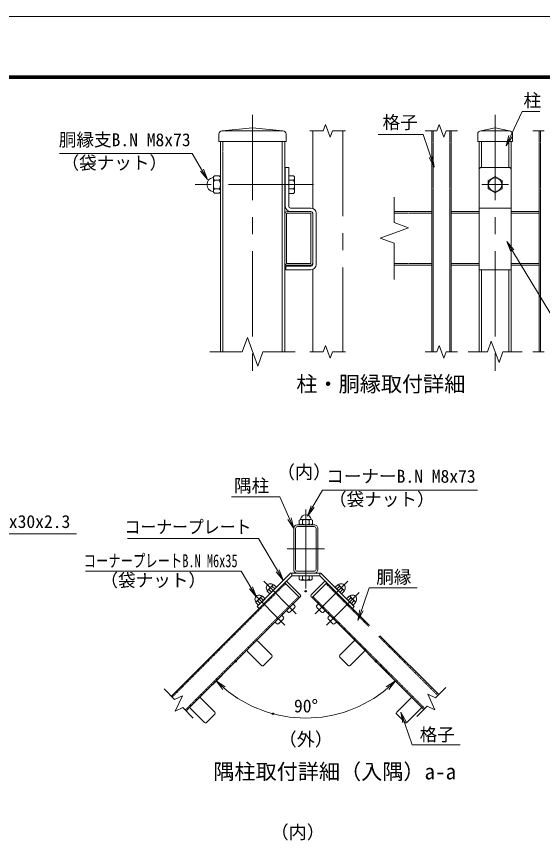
# Model space of a CAD drawing. Units: millimetres, scale not verified. Extents: x -4200 to 4200, y -2970 to 2970.
# Drawn here: x 560 to 2519, y -126 to 2970 of the extents above; entities that cross this region are included whole.
import ezdxf
from ezdxf.enums import TextEntityAlignment as Align

# ---------------------------------------------------------------- set-up
doc = ezdxf.new("R2010")
doc.units = ezdxf.units.MM
doc.header["$LTSCALE"] = 10
doc.header["$PDMODE"] = 32
doc.header["$PDSIZE"] = 5
doc.linetypes.add('USER1', pattern=[50.8, 31.75, -6.35, 6.35, -6.35])
doc.linetypes.add('USER2', pattern=[0.375, 0.25, -0.125])
for name, color, linetype, lineweight in [('0-0_D-STR1', 1, 'Continuous', 18), ('0-1_D-BMK', 2, 'USER1', 13), ('0-5_D-STR3', 3, 'Continuous', 13), ('0-6_D-STR-DIM', 7, 'Continuous', 13), ('0-7_0', 7, 'Continuous', 18), ('0-9_D-TTL-TXT', 7, 'Continuous', 18), ('0-A_D-STR-TXT', 7, 'Continuous', 13), ('0-B_D-TTL', 7, 'Continuous', 18)]:
    doc.layers.add(name, color=color, linetype=linetype, lineweight=lineweight)
doc.layers.add('0-8_Defpoints', color=253, linetype='Continuous')
doc.styles.add('ＭＳ ゴシック', font='')
doc.styles.get('ＭＳ ゴシック').set_extended_font_data('MS Gothic')

# ---------------------------------------------------------------- blocks, each defined once
blk = doc.blocks.new('_Open')
at = {"layer": '0-7_0'}
blk.add_line((-10, 1.667), (0, 0), dxfattribs=at)
blk.add_lwpolyline([(-10, -1.667), (0, 0), (-10, 0)], dxfattribs=at)

msp = doc.modelspace()

# ---------------------------------------------------------------- linework, layer by layer
at = {"layer": '0-0_D-STR1'}
for p, q in [((1438.8, 2556.6), (1325.8, 2544.6)), ((1325.8, 2544.6), (1551.8, 2544.6)), ((1438.8, 2556.6), (1551.8, 2544.6)), ((2106.72, 2544.6), (2106.72, 1722.34)), ((2178.72, 2544.6), (2178.72, 1722.34)), ((2342.72, 2556.6), (2289.72, 2544.6)), ((2289.72, 2544.6), (2395.72, 2544.6)), ((2342.72, 2556.6), (2395.72, 2544.6)), ((2506.72, 2544.6), (2506.72, 1722.34)), ((1313.8, 2532.6), (1313.8, 2504.6)), ((1563.8, 2532.6), (1563.8, 2504.6)), ((2277.72, 2532.6), (2277.72, 2504.6)), ((2407.72, 2532.6), (2407.72, 2504.6)), ((1313.8, 2504.6), (1563.8, 2504.6)), ((1318.8, 1722.34), (1318.8, 2504.6)), ((1558.8, 2504.6), (1558.8, 1722.34)), ((2277.72, 2504.6), (2407.72, 2504.6)), ((2282.72, 2504.6), (2282.72, 2244.6)), ((2402.72, 2244.6), (2402.72, 2504.6)), ((1558.8, 2053), (1558.8, 2234.8)), ((1565.2, 2053), (1565.2, 2234.8)), ((1568.6, 2244.6), (1654.4, 2244.6)), ((1568.6, 2238.2), (1654.4, 2238.2)), ((1656.4, 2236.2), (1656.4, 2053)), ((1662.8, 2236.23), (1662.8, 2052.98)), ((1966.72, 2244.6), (2106.72, 2244.6)), ((2178.72, 2244.6), (2282.72, 2244.6)), ((2506.72, 2244.6), (2402.72, 2244.6)), ((1654.4, 2051), (1567.2, 2051)), ((1654.4, 2044.6), (1567.2, 2044.6)), ((1966.72, 2044.6), (2106.72, 2044.6)), ((2178.72, 2044.6), (2282.72, 2044.6)), ((2282.72, 2044.6), (2282.72, 1722.34)), ((2506.72, 2044.6), (2402.72, 2044.6)), ((2402.72, 1722.34), (2402.72, 2044.6)), ((1592.13, 1064.74), (1592.13, 912.34)), ((1599.03, 1064.74), (1599.03, 912.34)), ((1605.93, 1078.54), (1668.33, 1078.54)), ((1605.93, 1071.64), (1668.33, 1071.64)), ((1675.23, 912.34), (1675.23, 1064.74)), ((1682.13, 912.34), (1682.13, 1064.74)), ((1592.13, 898.54), (1682.13, 898.54)), ((1605.93, 905.44), (1668.33, 905.44)), ((1605.93, 898.54), (1668.33, 898.54)), ((1136.34, 440.65), (1558.48, 862.79)), ((1874.83, 703.74), (1715.77, 862.79)), ((1191.5, 385.5), (1613.64, 807.64)), ((2077.19, 391.07), (1660.62, 807.64)), ((2132.35, 446.22), (1913.01, 665.56)), ((1458.19, 644.98), (1510.37, 592.8)), ((1816.07, 644.98), (1763.88, 592.8)), ((1420.01, 606.8), (1472.19, 554.61)), ((1854.25, 606.8), (1802.06, 554.61)), ((1479.4, 554.61), (1510.37, 585.59)), ((1479.4, 554.61), (1510.37, 585.59)), ((1794.85, 554.61), (1763.88, 585.59)), ((1794.85, 554.61), (1763.88, 585.59)), ((1246.06, 432.85), (1298.24, 380.67)), ((2028.2, 432.85), (1976.01, 380.67)), ((1207.87, 394.67), (1260.06, 342.48)), ((1267.27, 342.48), (1298.24, 373.45)), ((1267.27, 342.48), (1298.24, 373.45)), ((2003.38, 346.09), (1972.41, 377.06)), ((2006.98, 342.48), (1976.01, 373.45)), ((2006.98, 342.48), (1976.01, 373.45)), ((2006.98, 342.48), (1976.01, 373.45)), ((2066.38, 394.67), (2014.2, 342.48))]:
    msp.add_line(p, q, dxfattribs=at)
at = {"layer": '0-0_D-STR1', "linetype": 'USER1'}
for p, q in [((1662.8, 2544.6), (1662.8, 2256.31)), ((1774.8, 2544.6), (1774.8, 1722.34)), ((1662.8, 2028.9), (1662.8, 1722.34))]:
    msp.add_line(p, q, dxfattribs=at)
at = {"layer": '0-0_D-STR1', "linetype": 'USER2'}
for p, q in [((2111.52, 2544.6), (2111.52, 1722.34)), ((2173.92, 2544.6), (2173.92, 1722.34)), ((2511.52, 2544.6), (2511.52, 1722.34)), ((1328, 1722.34), (1328, 2504.6)), ((1549.6, 2504.6), (1549.6, 1722.34)), ((2291.92, 2504.6), (2291.92, 2408.6)), ((2393.52, 2408.6), (2393.52, 2504.6)), ((1966.72, 2238.2), (2106.72, 2238.2)), ((2178.72, 2238.2), (2282.72, 2238.2)), ((2506.72, 2238.2), (2402.72, 2238.2)), ((1966.72, 2051), (2106.72, 2051)), ((2178.72, 2051), (2282.72, 2051)), ((2506.72, 2051), (2402.72, 2051)), ((2291.92, 2027.8), (2291.92, 1722.34)), ((2393.52, 1722.34), (2393.52, 2027.8)), ((1139.74, 437.26), (1561.88, 859.4)), ((1871.43, 700.35), (1712.38, 859.4)), ((1188.1, 388.89), (1610.24, 811.03)), ((2080.59, 394.46), (1664.01, 811.03)), ((2128.95, 442.83), (1909.62, 662.16))]:
    msp.add_line(p, q, dxfattribs=at)
at = {"layer": '0-0_D-STR1'}
for centre, radius, start, end in [((1325.8, 2532.6), 12, 90, 180), ((1551.8, 2532.6), 12, 0, 90), ((2289.72, 2532.6), 12, 90, 180), ((2395.72, 2532.6), 12, 0, 90), ((1568.6, 2234.8), 9.8, 89.99999, 180), ((1568.6, 2234.8), 3.4, 89.99998, 180), ((1654.4, 2236.2), 8.4, 359.99951, 90), ((1654.4, 2236.2), 2, 0.00008, 90), ((1567.2, 2053), 8.4, 179.9997, 270), ((1567.2, 2053), 2, 179.99957, 270), ((1654.4, 2053), 2, 270, 0.00008), ((1654.4, 2053), 8.4, 270, 359.99971), ((1605.93, 1064.74), 13.8, 90.00002, 179.99999), ((1605.93, 1064.74), 6.9, 90.00002, 179.99999), ((1668.33, 1064.74), 13.8, 0, 90.00002), ((1668.33, 1064.74), 6.9, 0, 90.00002), ((1605.93, 912.34), 13.8, 179.99999, 270.00002), ((1605.93, 912.34), 6.9, 179.99999, 270.00002), ((1668.33, 912.34), 6.9, 270.00002, 0), ((1668.33, 912.34), 13.8, 270.00002, 0), ((1454.58, 641.38), 5.1, 44.99941, 135), ((1819.67, 641.38), 5.1, 45, 135.00059), ((1423.61, 610.4), 5.1, 135, 225), ((1506.77, 589.19), 5.1, 315, 44.99941), ((1506.77, 589.19), 5.1, 315, 44.99941), ((1767.49, 589.19), 5.1, 135.00059, 225), ((1767.49, 589.19), 5.1, 135.00059, 225), ((1850.64, 610.4), 5.1, 315, 45), ((1475.8, 558.22), 5.1, 224.99942, 315), ((1475.8, 558.22), 5.1, 224.99942, 315), ((1798.46, 558.22), 5.1, 225, 315.00058), ((1798.46, 558.22), 5.1, 225, 315.00058), ((1242.45, 429.24), 5.1, 44.99941, 135), ((2031.8, 429.24), 5.1, 45, 135.00059), ((1211.48, 398.27), 5.1, 135, 225), ((1294.64, 377.06), 5.1, 315, 44.99941), ((1979.62, 377.06), 5.1, 135.00059, 225), ((1979.62, 377.06), 5.1, 135.00059, 225), ((1979.62, 377.06), 5.1, 135.00059, 225), ((2062.78, 398.27), 5.1, 315, 45), ((1263.66, 346.09), 5.1, 224.99942, 315), ((2010.59, 346.09), 5.1, 225, 315.00058), ((2010.59, 346.09), 5.1, 225, 315.00058), ((2010.59, 346.09), 5.1, 225, 315.00058)]:
    msp.add_arc(centre, radius, start, end, dxfattribs=at)
at = {"layer": '0-1_D-BMK'}
for p, q in [((1438.8, 2604.6), (1438.8, 1606.46)), ((1438.8, 2604.6), (1438.8, 1606.46)), ((2342.72, 2604.6), (2342.72, 1606.46)), ((2342.72, 2384.6), (2342.72, 2304.6)), ((1666.17, 2344.6), (1225.02, 2344.6)), ((2392.72, 2344.6), (2292.72, 2344.6)), ((1637.13, 1135.72), (1637.13, 841.24)), ((1567.83, 988.54), (1706.43, 988.54)), ((1480.67, 868.48), (1601.92, 747.23)), ((1793.58, 868.48), (1672.33, 747.23)), ((1438.25, 826.05), (1559.5, 704.8)), ((1836.01, 826.05), (1714.76, 704.8))]:
    msp.add_line(p, q, dxfattribs=at)
at = {"layer": '0-5_D-STR3'}
for p, q in [((1560.8, 2408.6), (1560.8, 2263.8)), ((1560.8, 2408.6), (1573.6, 2408.6)), ((1573.6, 2408.6), (1573.6, 2263.8)), ((2282.72, 2400.6), (2282.72, 2027.8)), ((2290.72, 2408.6), (2394.72, 2408.6)), ((2402.72, 2400.6), (2402.72, 2027.8)), ((1292.8, 2369.79), (1292.8, 2320.4)), ((1292.8, 2369.79), (1292.8, 2320.4)), ((1314.8, 2377.25), (1296.8, 2377.25)), ((1296.8, 2361.05), (1314.8, 2361.05)), ((1318.8, 2369.79), (1318.8, 2320.4)), ((1318.8, 2369.79), (1318.8, 2320.4)), ((1558.8, 2360.6), (1560.8, 2360.6)), ((1573.6, 2377), (1573.6, 2312.2)), ((1591.6, 2377), (1573.6, 2377)), ((1591.6, 2360.8), (1573.6, 2360.8)), ((1595.6, 2369.54), (1595.6, 2320.16)), ((1296.8, 2328.65), (1314.8, 2328.65)), ((1558.8, 2328.6), (1560.8, 2328.6)), ((1591.6, 2328.4), (1573.6, 2328.4)), ((1314.8, 2312.45), (1296.8, 2312.45)), ((1591.6, 2312.2), (1573.6, 2312.2)), ((1578, 2244.6), (1654.4, 2244.6)), ((1580, 2257.4), (1656.4, 2257.4)), ((1662.8, 2238.22), (1662.8, 2047.02)), ((1675.6, 2238.2), (1675.6, 2047)), ((2282.72, 2257.4), (2402.72, 2257.4)), ((1562.8, 2040.6), (1656.4, 2040.6)), ((1562.8, 2040.6), (1562.8, 2027.8)), ((1562.8, 2027.8), (1656.4, 2027.8)), ((2282.72, 2027.8), (2402.72, 2027.8)), ((1613.01, 1081.54), (1613.01, 1095.04)), ((1618.61, 1098.04), (1655.65, 1098.04)), ((1618.61, 1098.04), (1655.65, 1098.04)), ((1625.16, 1095.04), (1625.16, 1081.54)), ((1649.46, 1095.04), (1649.46, 1081.54)), ((1661.61, 1081.54), (1661.61, 1095.04)), ((1618.61, 1078.54), (1655.65, 1078.54)), ((1618.61, 1078.54), (1655.65, 1078.54)), ((1580.65, 898.54), (1456.23, 774.12)), ((1580.65, 898.54), (1693.6, 898.54)), ((1584.63, 898.54), (1584.63, 888.94)), ((1689.63, 898.54), (1689.63, 888.94)), ((1693.6, 898.54), (1818.02, 774.12)), ((1584.63, 888.94), (1463.02, 767.34)), ((1584.63, 888.94), (1689.63, 888.94)), ((1612.83, 888.94), (1661.43, 888.94)), ((1612.83, 875.44), (1612.83, 888.94)), ((1618.43, 872.44), (1655.46, 872.44)), ((1624.98, 875.44), (1624.98, 888.94)), ((1649.28, 875.44), (1649.28, 888.94)), ((1661.43, 875.44), (1661.43, 888.94)), ((1689.63, 888.94), (1811.23, 767.34)), ((1515.57, 854.67), (1494.48, 833.59)), ((1499.96, 837.15), (1509.61, 827.5)), ((1527.83, 845.72), (1503.43, 821.32)), ((1512, 849.19), (1521.65, 839.54)), ((1518.18, 855.37), (1515.57, 854.67)), ((1518.18, 855.37), (1527.83, 845.72)), ((1561.66, 865.98), (1558.48, 862.79)), ((1558.48, 862.79), (1613.64, 807.64)), ((1568.03, 865.98), (1616.82, 817.19)), ((1706.23, 865.98), (1657.44, 817.19)), ((1715.77, 862.79), (1660.62, 807.64)), ((1712.59, 865.98), (1715.77, 862.79)), ((1712.59, 865.98), (1715.77, 862.79)), ((1756.08, 855.37), (1746.43, 845.72)), ((1746.43, 845.72), (1770.82, 821.32)), ((1762.25, 849.19), (1752.6, 839.54)), ((1756.08, 855.37), (1758.69, 854.67)), ((1758.69, 854.67), (1779.77, 833.59)), ((1774.3, 837.15), (1764.65, 827.5)), ((1473.14, 812.24), (1452.06, 791.16)), ((1469.58, 806.77), (1479.23, 797.12)), ((1475.75, 812.94), (1473.14, 812.24)), ((1475.75, 812.94), (1485.4, 803.29)), ((1494.48, 833.59), (1493.78, 830.97)), ((1493.78, 830.97), (1503.43, 821.32)), ((1616.82, 810.82), (1613.64, 807.64)), ((1657.44, 810.82), (1660.62, 807.64)), ((1780.47, 830.97), (1770.82, 821.32)), ((1779.77, 833.59), (1780.47, 830.97)), ((1798.5, 812.94), (1788.85, 803.29)), ((1804.68, 806.77), (1795.03, 797.12)), ((1798.5, 812.94), (1801.12, 812.24)), ((1801.12, 812.24), (1822.2, 791.16)), ((1452.06, 791.16), (1451.36, 788.55)), ((1451.36, 788.55), (1461.01, 778.9)), ((1456.23, 774.12), (1463.02, 767.34)), ((1457.53, 794.72), (1467.18, 785.07)), ((1485.4, 803.29), (1461.01, 778.9)), ((1590.3, 784.31), (1596.73, 776.64)), ((1683.95, 784.31), (1677.52, 776.64)), ((1788.85, 803.29), (1813.25, 778.9)), ((1816.73, 794.72), (1807.07, 785.07)), ((1818.02, 774.12), (1811.23, 767.34)), ((1822.9, 788.55), (1813.25, 778.9)), ((1822.2, 791.16), (1822.9, 788.55)), ((1564.85, 758.85), (1572.51, 752.42)), ((1578.18, 752.67), (1596.48, 770.97)), ((1696.08, 752.67), (1677.77, 770.97)), ((1709.41, 758.85), (1701.75, 752.42)), ((1522.42, 716.42), (1530.08, 709.99)), ((1535.75, 710.24), (1554.06, 728.55)), ((1547.87, 741.88), (1554.31, 734.22)), ((1726.38, 741.88), (1719.95, 734.22)), ((1738.5, 710.24), (1720.2, 728.55)), ((1751.84, 716.42), (1744.17, 709.99))]:
    msp.add_line(p, q, dxfattribs=at)
msp.add_lwpolyline([(2368.72, 2359.62), (2342.72, 2374.63), (2316.72, 2359.62), (2316.72, 2329.59), (2342.72, 2314.58), (2368.72, 2329.59)], close=True, dxfattribs=at)
msp.add_circle((2342.72, 2344.6), 25, dxfattribs=at)
for centre, radius, start, end in [((2290.72, 2400.6), 8, 90, 180), ((2394.72, 2400.6), 8, 0, 90), ((1294.8, 2344.85), 26, 97.16806, 262.83194), ((1291.31, 2372.63), 2, 277.16806, 350.16084), ((1302.96, 2369.15), 10.17, 127.21089, 232.78911), ((1327.61, 2344.85), 34.8, 152.26063, 207.73937), ((1308.65, 2369.15), 10.17, 307.21089, 52.78911), ((1284, 2344.85), 34.8, 332.26063, 27.73937), ((1585.45, 2368.9), 10.17, 307.21089, 52.78911), ((1560.8, 2344.6), 34.8, 332.26063, 27.73937), ((1303, 2320.55), 10.2, 127.42505, 232.57495), ((1308.61, 2320.55), 10.2, 307.42505, 52.57495), ((1585.41, 2320.3), 10.2, 307.42505, 52.57495), ((1291.31, 2317.07), 2, 16.57981, 82.83194), ((1580, 2263.8), 19.2, 180, 270), ((1580, 2263.8), 6.4, 180, 270), ((1656.4, 2238.2), 19.2, 0, 90), ((1656.4, 2238.2), 6.4, 0, 90), ((1656.4, 2047), 6.4, 270, 0), ((1656.4, 2047), 19.2, 270, 0), ((1637.31, 1096.54), 19.5, 7.16806, 172.83194), ((1619.09, 1090.43), 7.63, 37.21089, 142.78911), ((1616.48, 1099.16), 1.5, 279.83916, 352.83194), ((1637.31, 1071.94), 26.1, 62.26063, 117.73937), ((1655.54, 1090.39), 7.65, 37.42505, 142.57495), ((1658.15, 1099.16), 1.5, 187.16806, 253.42019), ((1619.09, 1086.15), 7.63, 217.21089, 322.78911), ((1637.31, 1104.64), 26.1, 242.26063, 297.73937), ((1655.54, 1086.19), 7.65, 217.42505, 322.57495), ((1564.85, 862.79), 4.5, 45, 135), ((1618.9, 880.05), 7.63, 217.21089, 322.78911), ((1637.13, 898.54), 26.1, 242.26063, 297.73937), ((1655.35, 880.09), 7.65, 217.42505, 322.57495), ((1709.41, 862.79), 4.5, 45, 135), ((1504.96, 844.19), 14.91, 44.64798, 225.35202), ((1508.68, 817.75), 21.27, 114.22053, 131.8842), ((1524.48, 824.67), 27.51, 116.96185, 153.03815), ((1531.4, 840.47), 21.27, 138.1158, 155.77947), ((1769.3, 844.19), 14.91, 314.64798, 135.35202), ((1742.85, 840.47), 21.27, 24.22053, 41.8842), ((1749.78, 824.67), 27.51, 26.96185, 63.03815), ((1765.57, 817.75), 21.27, 48.1158, 65.77947), ((1462.53, 801.77), 14.91, 44.64798, 225.35202), ((1482.05, 782.25), 27.51, 116.96185, 153.03815), ((1488.97, 798.04), 21.27, 138.1158, 155.77947), ((1613.64, 814), 4.5, 315, 45), ((1660.62, 814), 4.5, 135, 225), ((1811.72, 801.77), 14.91, 314.64798, 135.35202), ((1785.28, 798.04), 21.27, 24.22053, 41.8842), ((1792.21, 782.25), 27.51, 26.96185, 63.03815), ((1466.26, 775.32), 21.27, 114.22053, 131.8842), ((1593.51, 773.94), 4.2, 315, 40), ((1680.74, 773.94), 4.2, 140, 225), ((1808, 775.32), 21.27, 48.1158, 65.77947), ((1575.21, 755.64), 4.2, 230, 315), ((1699.05, 755.64), 4.2, 225, 310), ((1551.09, 731.52), 4.2, 315, 40), ((1723.17, 731.52), 4.2, 140, 225), ((1532.78, 713.21), 4.2, 230, 315), ((1741.47, 713.21), 4.2, 225, 310)]:
    msp.add_arc(centre, radius, start, end, dxfattribs=at)
at = {"layer": '0-6_D-STR-DIM'}
for p, q in [((1652.63, 2544.6), (1701.49, 2544.6)), ((1710.15, 2568.39), (1701.49, 2544.6)), ((1727.46, 2520.82), (1710.15, 2568.39)), ((1736.12, 2544.6), (1727.46, 2520.82)), ((1736.12, 2544.6), (1784.98, 2544.6)), ((2082.55, 2544.6), (2125.4, 2544.6)), ((2134.06, 2568.39), (2125.4, 2544.6)), ((2151.38, 2520.82), (2134.06, 2568.39)), ((2160.03, 2544.6), (2151.38, 2520.82)), ((2160.03, 2544.6), (2202.89, 2544.6)), ((2482.55, 2544.6), (2525.4, 2544.6)), ((1966.72, 2298.32), (1966.72, 2203.08)), ((2019.58, 2183.84), (1966.72, 2203.08)), ((1913.86, 2145.37), (2019.58, 2183.84)), ((1966.72, 2126.13), (1913.86, 2145.37)), ((1966.72, 2126.13), (1966.72, 1990.89)), ((1419.57, 1775.2), (1400.33, 1722.34)), ((1419.57, 1775.2), (1400.33, 1722.34)), ((1458.04, 1669.48), (1419.57, 1775.2)), ((1458.04, 1669.48), (1419.57, 1775.2)), ((1710.15, 1746.12), (1701.49, 1722.34)), ((1727.46, 1698.55), (1710.15, 1746.12)), ((2134.06, 1746.12), (2125.4, 1722.34)), ((2151.38, 1698.55), (2134.06, 1746.12)), ((2328.29, 1761.98), (2313.86, 1722.34)), ((2357.15, 1682.69), (2328.29, 1761.98)), ((1280.09, 1722.34), (1400.33, 1722.34)), ((1280.09, 1722.34), (1400.33, 1722.34)), ((1477.28, 1722.34), (1458.04, 1669.48)), ((1477.28, 1722.34), (1458.04, 1669.48)), ((1477.28, 1722.34), (1597.52, 1722.34)), ((1477.28, 1722.34), (1597.52, 1722.34)), ((1652.63, 1722.34), (1701.49, 1722.34)), ((1736.12, 1722.34), (1727.46, 1698.55)), ((1736.12, 1722.34), (1784.98, 1722.34)), ((2082.55, 1722.34), (2125.4, 1722.34)), ((2160.03, 1722.34), (2151.38, 1698.55)), ((2160.03, 1722.34), (2202.89, 1722.34)), ((2242.43, 1722.34), (2313.86, 1722.34)), ((2371.58, 1722.34), (2357.15, 1682.69)), ((2371.58, 1722.34), (2443, 1722.34)), ((2482.55, 1722.34), (2525.4, 1722.34)), ((1361.62, 555.63), (1289.06, 483.06)), ((1912.63, 555.63), (1985.2, 483.06)), ((1148.61, 428.38), (1109.67, 467.32)), ((2120.07, 433.95), (2159.01, 472.89)), ((1148.61, 428.38), (1177.29, 441.75)), ((1177.29, 441.75), (1150.55, 384.4)), ((2091.4, 447.32), (2118.14, 389.97)), ((2120.07, 433.95), (2091.4, 447.32)), ((2050.52, 364.4), (2089.46, 403.34)), ((2118.14, 389.97), (2089.46, 403.34)), ((1150.55, 384.4), (1179.22, 397.77)), ((1218.16, 358.83), (1179.22, 397.77))]:
    msp.add_line(p, q, dxfattribs=at)
msp.add_arc((1637.13, 831.13), 472.25, 229.85451, 310.14549, dxfattribs=at)
at = {"layer": '0-8_Defpoints'}
for p in [(1637.13, 831.13), (1375.77, 569.77), (1898.49, 569.77), (1514.9, 374.98)]:
    msp.add_point(p, dxfattribs=at)
at = {"layer": '0-9_D-TTL-TXT'}
msp.add_point((2081.65, 1616.4), dxfattribs=at)
at = {"layer": '0-A_D-STR-TXT'}
for points in [[(2509.33, 2617.3), (2443.77, 2617.3), (2384, 2490.52)], [(1906.49, 2530.77), (2074.1, 2530.77), (2114.98, 2411.32)], [(719.12, 2460.4), (1214.4, 2460.4), (1270.01, 2365.49)], [(2963.92, 1792.51), (2592.7, 1792.51), (2387.43, 2131.05)], [(2276.95, 1207.74), (1699.61, 1207.74), (1644, 1112.84)], [(1360.93, 1182.01), (1540.54, 1182.01), (1591.32, 1066.57)], [(782.64, 1044.56), (347.95, 1044.56), (204.79, 819.15)], [(972.47, 1027.4), (1460.58, 1027.4), (1552.08, 874.31)], [(816.48, 906.04), (1396.37, 906.04), (1451.99, 811.14)], [(2052.58, 843.21), (1872.98, 843.21), (1832.1, 723.76)], [(2212.6, 259.46), (2032.99, 259.46), (1992.12, 378.91)]]:
    msp.add_lwpolyline(points, dxfattribs=at)
at = {"layer": '0-B_D-TTL'}
for points in [[(-4200.08, -2970.01), (4199.92, -2970.01), (4199.92, 2969.99), (-4200.08, 2969.99)], [(-3930.08, 2749.99), (3929.92, 2749.99), (3929.92, -2750.01), (-3930.08, -2750.01)], [(-3927.58, 2747.49), (3927.42, 2747.49), (3927.42, -2747.51), (-3927.58, -2747.51)], [(-3925.08, 2744.99), (3924.92, 2744.99), (3924.92, -2745.01), (-3925.08, -2745.01)], [(-3922.58, 2742.49), (3922.42, 2742.49), (3922.42, -2742.51), (-3922.58, -2742.51)], [(-3920.08, 2739.99), (3919.92, 2739.99), (3919.92, -2740.01), (-3920.08, -2740.01)]]:
    msp.add_lwpolyline(points, close=True, dxfattribs=at)

# ---------------------------------------------------------------- block references
at = {"layer": '0-6_D-STR-DIM', "xscale": 4, "yscale": 4}
for p, rotation in [((1303.2, 497.2), 137.42725), ((1971.06, 497.2), 42.57275)]:
    msp.add_blockref('_Open', p, dxfattribs=dict(at, rotation=rotation))
at = {"layer": '0-A_D-STR-TXT', "xscale": 4, "yscale": 4}
for p, rotation in [((2383.15, 2488.71), 244.75675), ((2115.62, 2409.43), 288.89187), ((1271.02, 2363.77), 300.37182), ((2386.39, 2132.76), 121.22996), ((1642.99, 1111.12), 239.62818), ((1592.13, 1064.74), 293.74595), ((1553.11, 872.6), 300.8674), ((1453, 809.41), 300.37182), ((1831.45, 721.87), 251.10813), ((1991.47, 380.8), 108.89187)]:
    msp.add_blockref('_Open', p, dxfattribs=dict(at, rotation=rotation))

# ---------------------------------------------------------------- texts
at = {"layer": '0-6_D-STR-DIM', "style": 'ＭＳ ゴシック'}
msp.add_text('90°', height=48.09, dxfattribs=at).set_placement((1593.19, 365.64), align=Align.BOTTOM_LEFT)
at = {"layer": '0-9_D-TTL-TXT', "style": 'ＭＳ ゴシック'}
for s, p in [('柱・胴縁取付詳細', (1602.06, 1556.36)), ('隅柱取付詳細（入隅）a-a', (1292.51, 113.49))]:
    msp.add_text(s, height=57.7, dxfattribs=at).set_placement(p, align=Align.BOTTOM_LEFT)
at = {"layer": '0-A_D-STR-TXT', "style": 'ＭＳ ゴシック'}
for s, height, p in [('柱', 48.09, (2448.45, 2619.67)), ('格子', 48.09, (1923.23, 2538.19)), ('胴縁支B.N M8x73', 48.09, (716.83, 2473.23)), ('（袋ナット）', 48.09, (727.02, 2387.46)), ('（内）', 49.49, (1529.36, 1235.03)), ('コーナーB.N M8x73', 48.09, (1713.25, 1220.58)), ('隅柱', 48.09, (1369.67, 1185.52)), ('（袋ナット）', 48.09, (1723.44, 1134.81)), ('柱 60x30x2.3', 48.09, (367.08, 1052.09)), ('（袋ナット）', 48.09, (872.01, 833.51)), ('胴縁', 48.09, (1899.7, 845.58)), ('（外）', 49.49, (1536.02, 240.63)), ('格子', 48.09, (2061.33, 259.18)), ('（内）', 49.49, (1505.79, -105.17))]:
    msp.add_text(s, height=height, dxfattribs=at).set_placement(p, align=Align.BOTTOM_LEFT)
for s, width, p in [('コーナープレート', 0.9, (961.94, 1032)), ('コーナープレートB.N M6x35', 0.7, (809.7, 906))]:
    msp.add_text(s, height=48.09, dxfattribs=dict(at, width=width)).set_placement(p, align=Align.BOTTOM_LEFT)

doc.saveas('drawing.dxf')
